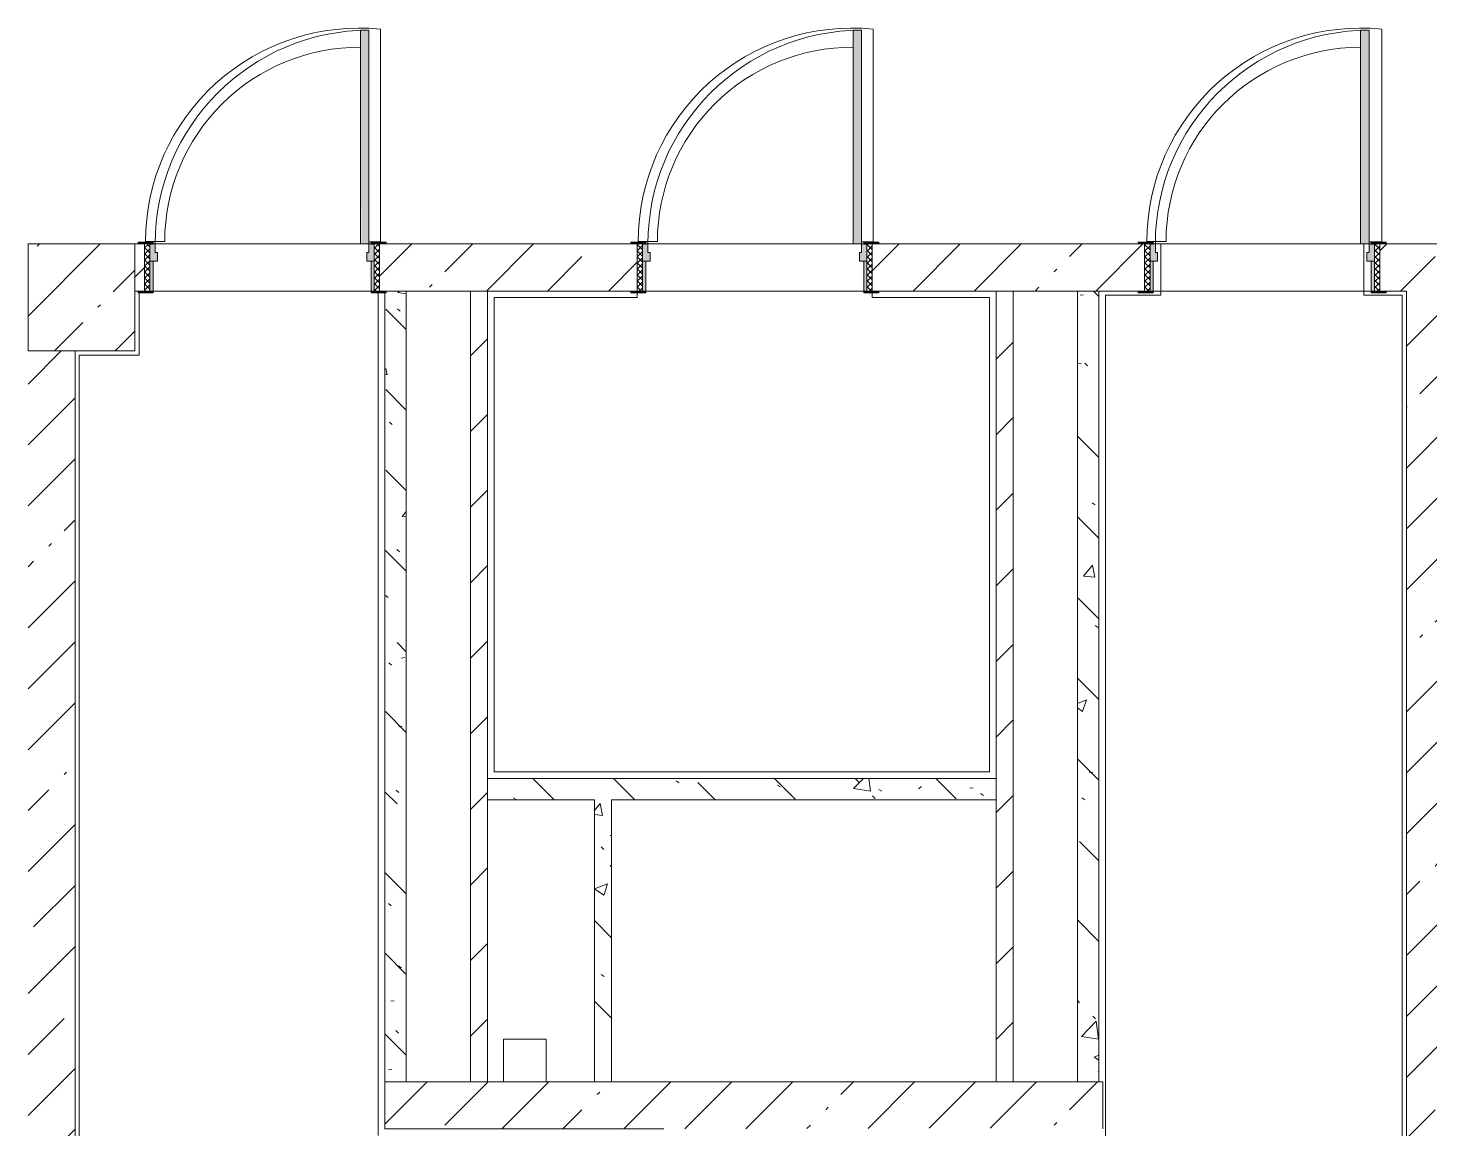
# Model space of a CAD drawing. Header units: millimetres. Extents: x 81566 to 292854, y -8553 to 29000.
# Drawn here: x 231254 to 237814, y 3760 to 8910 of the extents above; entities that cross this region are included whole.
import ezdxf

# ---------------------------------------------------------------- set-up
doc = ezdxf.new("R2010")
doc.units = ezdxf.units.MM
for name, color, linetype, lineweight, true_color in [('A-DOOR-4', 7, 'Continuous', 5, 0xaaaaaa), ('A-DOOR-5', 7, 'Continuous', 5, 0xe2e2e2), ('A-DOOR-FRAM-4', 7, 'Continuous', 5, 0xe2e2e2), ('A-DOOR-FRAM-5', 7, 'Continuous', 5, 0xaaaaaa), ('A-FLOR-1', 7, 'Continuous', 5, 0xaaaaaa), ('I-WALL-5', 7, 'Continuous', 5, 0x787878)]:
    doc.layers.add(name, color=color, linetype=linetype, lineweight=lineweight, true_color=true_color)
for name, color, linetype, lineweight in [('A-WALL', 7, 'Continuous', 9), ('I-WALL-4', 7, 'Continuous', 5), ('S-COLS-1', 7, 'Continuous', 5)]:
    doc.layers.add(name, color=color, linetype=linetype, lineweight=lineweight)
pattern_1 = [(45, (165843.6, 0), (-285.1231, 285.1231), []), (45, (166128.7, 0), (-285.1231, 285.1231), [504.031, -100.806, 16.764, -84.042])]
pattern_2 = [(45, (165843.58, 0), (-176.7767, 176.7767), [])]
pattern_3 = [(135, (165843.6, 0), (-377.1708, -377.1708), [533.4, -88.9, 17.78, -88.9]), (135, (165843.6, 376.94), (-377.1708, -377.1708), []), (50, (165843.6, 0), (637.6445, -55.7866), [66.675, -733.425]), (355, (165843.6, 0), (-123.3494, 668.699), [53.34, -586.74]), (100.451, (165896.7, -4.65), (514.299, 612.908), [56.665, -623.315]), (46.184, (165843.6, 177.8), (948.7764, -147.15), [100.012, -1100.137]), (96.636, (165922.65, 165.5), (830.909, 865.997), [84.998, -934.973]), (351.184, (165843.6, 177.8), (830.918, 865.988), [80.01, -880.11]), (21, (165932.5, 133.35), (530.6506, -357.9283), [66.675, -733.425]), (326, (165932.5, 133.35), (216.308, 644.6585), [53.34, -586.74]), (71.451, (165976.7, 103.5), (746.9596, 286.7243), [56.665, -623.315]), (37.5, (165843.58, 0), (10.8105, 295.9426), [16.764, -562.864, 16.764, -578.866, -588.962]), (37.5, (165843.58, 0), (10.8105, 295.9426), [-1175.258, 16.764, -572.198]), (7.5, (165843.58, 0), (233.8692, 350.6318), [16.764, -322.834, 16.764, -549.529, -224.472]), (7.5, (165843.58, 0), (233.8692, 350.6318), [-905.891, 16.764, -207.708]), (327.5, (165645.34, 0), (474.5678, -20.0513), [16.764, -205.486, 16.764, -676.656, -920.115]), (327.5, (165645.34, 0), (474.5678, -20.0513), [-915.67, 16.764, -903.351]), (317.5, (165556.44, 0), (518.4522, 88.9934), [16.764, -272.161, 16.764, -443.738, -653.415]), (317.5, (165556.44, 0), (518.4522, 88.9934), [-749.427, 16.764, -636.651])]
pattern_4 = [(135, (1751.41, 174.685), (-14.14214, -14.14214), []), (225, (1751.41, 174.685), (14.14214, -14.14214), [])]
pattern_5 = [(45, (-371.384, 174.685), (-14.1421, 14.1421), []), (135, (-371.384, 174.685), (-14.1421, -14.1421), [])]

# ---------------------------------------------------------------- blocks, each defined once
blk = doc.blocks.new('BSC_Колонна _Прямоугольная - 500х500-V301-2_2_3_птичка')
at = {"layer": 'S-COLS-1'}
h = blk.add_hatch(dxfattribs=at)
h.set_pattern_fill('FP_87', color=256, style=0, pattern_type=2)
h.set_pattern_definition([(45, (-65660, -7650), (-285.1231, 285.1231), []), (45, (-65374.88, -7650), (-285.1231, 285.1231), [504.031, -100.806, 16.764, -84.042])])
h.paths.add_polyline_path([(-30, -250), (250, -250), (250, 250), (-250, 250), (-250, -250), (-162.5, -250)])
for p, q in [((250, 250), (-250, 250)), ((-250, 250), (-250, -250)), ((250, -250), (250, 250)), ((-250, -250), (250, -250))]:
    blk.add_line(p, q, dxfattribs=at)
blk = doc.blocks.new('110_Дверь_СКБ_1Ст_Внутренняя1 - Д-4_1 1100x2100h_ОО_туалет для мальч_ и дев_-32102845-2_2_3_птичка')
at = {"layer": 'A-DOOR-4'}
h = blk.add_hatch(dxfattribs=at)
h.set_pattern_fill('FP_20', color=256, style=0, pattern_type=2)
h.set_pattern_definition(pattern_4)
h.paths.add_polyline_path([(562.5, -110), (562.5, 110), (537.5, 110), (537.5, -110)])
at = {"layer": 'A-DOOR-5'}
h = blk.add_hatch(color=256, dxfattribs=at)
h.paths.add_polyline_path([(-512.5, 30), (-477.5, 30), (-477.5, 70), (-487.5, 70), (-487.5, 110), (-512.5, 110), (-512.5, 51.8)])
h.paths.add_polyline_path([(522.5, 30), (537.5, 30), (537.5, 110), (512.5, 110), (512.5, 70), (502.5, 70), (502.5, 30), (512.5, 30)])
at = {"layer": 'A-DOOR-FRAM-4'}
for points in [[(482.5, 110), (512.5, 110), (512.5, 1110), (472.5, 1110), (472.5, 110)], [(-512.5, 110), (-497.5, 110), (-497.5, 118), (-567.5, 118), (-567.5, 110), (-521.2, 110)], [(592.5, 110), (592.5, 118), (522.5, 118), (522.5, 110), (572.5, 110)], [(-497.5, -110), (-500.9, 30), (-512.5, 30), (-512.5, -110)], [(537.5, -110), (537.5, 30), (522.5, 30), (522.5, -110)], [(-537.5, -118), (-497.5, -118), (-497.5, -110), (-567.5, -110), (-567.5, -118)], [(562.5, -118), (592.5, -118), (592.5, -110), (522.5, -110), (522.5, -118), (558, -118)]]:
    blk.add_hatch(color=256, dxfattribs=at).paths.add_polyline_path(points)
at = {"layer": 'A-DOOR-FRAM-5'}
h = blk.add_hatch(dxfattribs=at)
h.set_pattern_fill('FP_21', color=256, style=0, pattern_type=2)
h.set_pattern_definition(pattern_5)
h.paths.add_polyline_path([(-512.5, -110), (-512.5, 110), (-537.5, 110), (-537.5, -110)])
at = {"layer": 'A-DOOR-4'}
for p, q in [((512.5, 1110), (472.5, 1110)), ((472.5, 1110), (472.5, 110)), ((512.5, 110), (512.5, 1110)), ((472.5, 110), (512.5, 110))]:
    blk.add_line(p, q, dxfattribs=at)
blk.add_arc((512.5, 110), 1000, 90, 180, dxfattribs=at)
at = {"layer": 'A-DOOR-FRAM-5'}
for p, q in [((-497.5, 118), (-567.5, 118)), ((-567.5, 118), (-567.5, 110)), ((-567.5, 110), (-497.5, 110)), ((-512.5, 110), (-537.5, 110)), ((-537.5, 110), (-537.5, -110)), ((-487.5, 110), (-512.5, 110)), ((-512.5, 110), (-512.5, 30)), ((-512.5, -110), (-512.5, 110)), ((-497.5, 110), (-512.5, 110)), ((-512.5, 110), (-512.5, 109)), ((-512.5, 109), (-497.5, 109)), ((-497.5, 110), (-497.5, 118)), ((-497.5, 109), (-497.5, 110)), ((-487.5, 70), (-487.5, 110)), ((-477.5, 70), (-487.5, 70)), ((-477.5, 30), (-477.5, 70)), ((512.5, 70), (502.5, 70)), ((502.5, 70), (502.5, 30)), ((512.5, 110), (512.5, 70)), ((537.5, 110), (512.5, 110)), ((592.5, 118), (522.5, 118)), ((522.5, 118), (522.5, 110)), ((537.5, 110), (522.5, 110)), ((522.5, 110), (522.5, 109)), ((522.5, 110), (592.5, 110)), ((522.5, 109), (537.5, 109)), ((537.5, 30), (537.5, 110)), ((562.5, 110), (537.5, 110)), ((537.5, 110), (537.5, -110)), ((537.5, 109), (537.5, 110)), ((562.5, -110), (562.5, 110)), ((592.5, 110), (592.5, 118)), ((-512.5, 30), (-477.5, 30)), ((-497.5, 30), (-512.5, 30)), ((-512.5, 30), (-512.5, -110)), ((-497.5, -110), (-497.5, 30)), ((502.5, 30), (537.5, 30)), ((537.5, 30), (522.5, 30)), ((522.5, 30), (522.5, -110)), ((537.5, -110), (537.5, 30)), ((-497.5, -110), (-567.5, -110)), ((-567.5, -110), (-567.5, -118)), ((-567.5, -118), (-497.5, -118)), ((-537.5, -110), (-512.5, -110)), ((-512.5, -110), (-497.5, -110)), ((-497.5, -118), (-497.5, -110)), ((522.5, -110), (537.5, -110)), ((592.5, -110), (522.5, -110)), ((522.5, -110), (522.5, -118)), ((522.5, -118), (592.5, -118)), ((537.5, -110), (562.5, -110)), ((592.5, -118), (592.5, -110))]:
    blk.add_line(p, q, dxfattribs=at)
blk = doc.blocks.new('110_Дверь_СКБ_1Ст_Внутренняя1 - Д-4_1 1100x2100h_ОО_туалет для мальч_ и дев_-V336-2_2_3_птичка')
at = {"layer": 'A-DOOR-4'}
h = blk.add_hatch(dxfattribs=at)
h.set_pattern_fill('FP_20', color=256, style=0, pattern_type=2)
h.set_pattern_definition(pattern_4)
h.paths.add_polyline_path([(556.5, -110), (562.5, -110), (562.5, 110), (537.5, 110), (537.5, -110)])
at = {"layer": 'A-DOOR-5'}
h = blk.add_hatch(color=256, dxfattribs=at)
h.paths.add_polyline_path([(537.5, 30), (537.5, 110), (512.5, 110), (512.5, 70), (502.5, 70), (502.5, 30), (522.5, 30)])
h.paths.add_polyline_path([(-497.5, 30), (-477.5, 30), (-477.5, 70), (-487.5, 70), (-487.5, 110), (-512.5, 110), (-512.5, 30)])
at = {"layer": 'A-DOOR-FRAM-4'}
for points in [[(512.5, 110), (512.5, 1110), (472.5, 1110), (477.1, 110)], [(-526.6, 110), (-497.5, 110), (-497.5, 118), (-567.5, 118), (-567.5, 110), (-532.9, 110)], [(592.5, 110), (587.5, 118), (522.5, 118), (522.5, 110), (587.5, 110)], [(-497.5, -110), (-497.5, 30), (-512.5, 30), (-512.5, -110)], [(537.5, -110), (537.5, 30), (522.5, 30), (522.5, -110)], [(-537.5, -118), (-497.5, -118), (-497.5, -110), (-567.5, -110), (-562.5, -118)], [(556.5, -118), (592.5, -118), (587.5, -110), (522.5, -110), (522.5, -118), (537.5, -118)]]:
    blk.add_hatch(color=256, dxfattribs=at).paths.add_polyline_path(points)
at = {"layer": 'A-DOOR-FRAM-5'}
h = blk.add_hatch(dxfattribs=at)
h.set_pattern_fill('FP_21', color=256, style=0, pattern_type=2)
h.set_pattern_definition(pattern_5)
h.paths.add_polyline_path([(-537.5, -110), (-512.5, -110), (-512.5, 110), (-537.5, 104.6)])
at = {"layer": 'A-DOOR-4'}
for p, q in [((512.5, 1110), (472.5, 1110)), ((472.5, 1110), (472.5, 110)), ((512.5, 110), (512.5, 1110)), ((472.5, 110), (512.5, 110))]:
    blk.add_line(p, q, dxfattribs=at)
blk.add_arc((512.5, 110), 1000, 90, 180, dxfattribs=at)
at = {"layer": 'A-DOOR-FRAM-5'}
for p, q in [((-497.5, 118), (-567.5, 118)), ((-567.5, 118), (-567.5, 110)), ((-567.5, 110), (-497.5, 110)), ((-512.5, 110), (-537.5, 110)), ((-537.5, 110), (-537.5, -110)), ((-487.5, 110), (-512.5, 110)), ((-512.5, 110), (-512.5, 30)), ((-512.5, -110), (-512.5, 110)), ((-497.5, 110), (-512.5, 110)), ((-512.5, 110), (-512.5, 109)), ((-512.5, 109), (-497.5, 109)), ((-497.5, 110), (-497.5, 118)), ((-497.5, 109), (-497.5, 110)), ((-487.5, 70), (-487.5, 110)), ((-477.5, 70), (-487.5, 70)), ((-477.5, 30), (-477.5, 70)), ((512.5, 70), (502.5, 70)), ((502.5, 70), (502.5, 30)), ((512.5, 110), (512.5, 70)), ((537.5, 110), (512.5, 110)), ((592.5, 118), (522.5, 118)), ((522.5, 118), (522.5, 110)), ((537.5, 110), (522.5, 110)), ((522.5, 110), (522.5, 109)), ((522.5, 110), (592.5, 110)), ((522.5, 109), (537.5, 109)), ((537.5, 30), (537.5, 110)), ((562.5, 110), (537.5, 110)), ((537.5, 110), (537.5, -110)), ((537.5, 109), (537.5, 110)), ((562.5, -110), (562.5, 110)), ((592.5, 110), (592.5, 118)), ((-512.5, 30), (-477.5, 30)), ((-497.5, 30), (-512.5, 30)), ((-512.5, 30), (-512.5, -110)), ((-497.5, -110), (-497.5, 30)), ((502.5, 30), (537.5, 30)), ((537.5, 30), (522.5, 30)), ((522.5, 30), (522.5, -110)), ((537.5, -110), (537.5, 30)), ((-497.5, -110), (-567.5, -110)), ((-567.5, -110), (-567.5, -118)), ((-567.5, -118), (-497.5, -118)), ((-537.5, -110), (-512.5, -110)), ((-512.5, -110), (-497.5, -110)), ((-497.5, -118), (-497.5, -110)), ((522.5, -110), (537.5, -110)), ((592.5, -110), (522.5, -110)), ((522.5, -110), (522.5, -118)), ((522.5, -118), (592.5, -118)), ((537.5, -110), (562.5, -110)), ((592.5, -118), (592.5, -110))]:
    blk.add_line(p, q, dxfattribs=at)
blk = doc.blocks.new('110_Дверь_СКБ_1Ст_Внутренняя1 - Д-4 1100x2100h_су мгн-31586709-2_2_3_птичка')
at = {"layer": 'A-DOOR-4'}
h = blk.add_hatch(dxfattribs=at)
h.set_pattern_fill('FP_20', color=256, style=0, pattern_type=2)
h.set_pattern_definition(pattern_4)
h.paths.add_polyline_path([(554.8, -110), (562.5, -110), (562.5, 110), (537.5, 110), (537.5, -110)])
at = {"layer": 'A-DOOR-5'}
h = blk.add_hatch(color=256, dxfattribs=at)
h.paths.add_polyline_path([(537.5, 30), (537.5, 110), (512.5, 110), (510.3, 70), (502.5, 70), (502.5, 30), (522.5, 30)])
h.paths.add_polyline_path([(-497.5, 30), (-477.5, 30), (-477.5, 70), (-487.5, 70), (-487.5, 110), (-512.5, 104.3), (-512.5, 30)])
at = {"layer": 'A-DOOR-FRAM-4'}
for points in [[(477.1, 110), (512.5, 110), (512.5, 1110), (472.5, 1110), (472.5, 110)], [(-532.9, 110), (-497.5, 110), (-497.5, 118), (-567.5, 118), (-567.5, 110), (-537.5, 110)], [(592.5, 110), (592.5, 118), (522.5, 118), (522.5, 110), (567.1, 110)], [(-497.5, -110), (-497.5, 30), (-512.5, 30), (-512.5, -110)], [(522.5, -110), (537.5, -110), (537.5, 30), (522.5, 30), (522.5, 20.7)], [(-512.5, -118), (-497.5, -118), (-497.5, -110), (-567.5, -110), (-567.5, -118), (-530.6, -118)], [(556.8, -118), (592.5, -118), (592.5, -110), (522.5, -110), (522.5, -118), (537.5, -118)]]:
    blk.add_hatch(color=256, dxfattribs=at).paths.add_polyline_path(points)
at = {"layer": 'A-DOOR-FRAM-5'}
h = blk.add_hatch(dxfattribs=at)
h.set_pattern_fill('FP_21', color=256, style=0, pattern_type=2)
h.set_pattern_definition(pattern_5)
h.paths.add_polyline_path([(-537.5, -110), (-512.5, -110), (-512.5, 110), (-537.5, 110)])
at = {"layer": 'A-DOOR-4'}
for p, q in [((512.5, 1110), (472.5, 1110)), ((472.5, 1110), (472.5, 110)), ((512.5, 110), (512.5, 1110)), ((472.5, 110), (512.5, 110))]:
    blk.add_line(p, q, dxfattribs=at)
blk.add_arc((512.5, 110), 1000, 90, 180, dxfattribs=at)
at = {"layer": 'A-DOOR-FRAM-5'}
for p, q in [((-497.5, 118), (-567.5, 118)), ((-567.5, 118), (-567.5, 110)), ((-567.5, 110), (-497.5, 110)), ((-512.5, 110), (-537.5, 110)), ((-537.5, 110), (-537.5, -110)), ((-487.5, 110), (-512.5, 110)), ((-512.5, 110), (-512.5, 30)), ((-512.5, -110), (-512.5, 110)), ((-497.5, 110), (-512.5, 110)), ((-512.5, 110), (-512.5, 109)), ((-512.5, 109), (-497.5, 109)), ((-497.5, 110), (-497.5, 118)), ((-497.5, 109), (-497.5, 110)), ((-487.5, 70), (-487.5, 110)), ((-477.5, 70), (-487.5, 70)), ((-477.5, 30), (-477.5, 70)), ((512.5, 70), (502.5, 70)), ((502.5, 70), (502.5, 30)), ((512.5, 110), (512.5, 70)), ((537.5, 110), (512.5, 110)), ((592.5, 118), (522.5, 118)), ((522.5, 118), (522.5, 110)), ((537.5, 110), (522.5, 110)), ((522.5, 110), (522.5, 109)), ((522.5, 110), (592.5, 110)), ((522.5, 109), (537.5, 109)), ((537.5, 30), (537.5, 110)), ((562.5, 110), (537.5, 110)), ((537.5, 110), (537.5, -110)), ((537.5, 109), (537.5, 110)), ((562.5, -110), (562.5, 110)), ((592.5, 110), (592.5, 118)), ((-512.5, 30), (-477.5, 30)), ((-497.5, 30), (-512.5, 30)), ((-512.5, 30), (-512.5, -110)), ((-497.5, -110), (-497.5, 30)), ((502.5, 30), (537.5, 30)), ((537.5, 30), (522.5, 30)), ((522.5, 30), (522.5, -110)), ((537.5, -110), (537.5, 30)), ((-497.5, -110), (-567.5, -110)), ((-567.5, -110), (-567.5, -118)), ((-567.5, -118), (-497.5, -118)), ((-537.5, -110), (-512.5, -110)), ((-512.5, -110), (-497.5, -110)), ((-497.5, -118), (-497.5, -110)), ((522.5, -110), (537.5, -110)), ((592.5, -110), (522.5, -110)), ((522.5, -110), (522.5, -118)), ((522.5, -118), (592.5, -118)), ((537.5, -110), (562.5, -110)), ((592.5, -118), (592.5, -110))]:
    blk.add_line(p, q, dxfattribs=at)

msp = doc.modelspace()

# ---------------------------------------------------------------- hatches: boundary and pattern name
at = {"layer": 'I-WALL-4'}
h = msp.add_hatch(dxfattribs=at)
h.set_pattern_fill('FP_97', color=256, style=0, pattern_type=2)
h.set_pattern_definition(pattern_1)
h.paths.add_polyline_path([(237578.6, 7680), (237703.6, 7680), (237703.6, 7900), (237578.6, 7900)])
h.paths.add_polyline_path([(231753.6, 7680), (231798.6, 7680), (231798.6, 7900), (231753.6, 7900)])
h.paths.add_polyline_path([(233323.6, 7680), (234104.1, 7680), (234104.1, 7900), (232898.6, 7900), (232898.6, 7680), (233087, 7680)])
h.paths.add_polyline_path([(236478.6, 7680), (236478.6, 7900), (235204.1, 7900), (235204.1, 7680), (236448.6, 7680)])
h = msp.add_hatch(dxfattribs=at)
h.set_pattern_fill('FP_97', color=256, style=0, pattern_type=2)
h.set_pattern_definition(pattern_1)
h.paths.add_polyline_path([(237703.6, 120), (237923.6, 120), (237923.6, 7900), (237703.6, 7900), (237703.6, 301.1)])
h = msp.add_hatch(dxfattribs=at)
h.set_pattern_fill('FP_102', color=256, style=0, pattern_type=2)
h.set_pattern_definition(pattern_2)
h.paths.add_polyline_path([(233403.6, 3980), (233403.6, 7680), (233323.6, 7680), (233323.6, 3980), (233369.5, 3980)])
h = msp.add_hatch(dxfattribs=at)
h.set_pattern_fill('FP_102', color=256, style=0, pattern_type=2)
h.set_pattern_definition(pattern_2)
h.paths.add_polyline_path([(235783.6, 3980), (235863.6, 3980), (235863.6, 7680), (235783.6, 7680), (235783.6, 4021.9)])
h = msp.add_hatch(dxfattribs=at)
h.set_pattern_fill('FP_97', color=256, style=0, pattern_type=2)
h.set_pattern_definition(pattern_1)
h.paths.add_polyline_path([(231425.6, 400), (231473.6, 400), (231473.6, 7400), (231253.6, 7400), (231253.6, 400), (231417.2, 400)])
h = msp.add_hatch(dxfattribs=at)
h.set_pattern_fill('FP_97', color=256, style=0, pattern_type=2)
h.set_pattern_definition(pattern_1)
h.paths.add_polyline_path([(234208.6, 3760), (236283.6, 3765.4), (236283.6, 3980), (232923.6, 3980), (232923.6, 3760), (233983.6, 3760)])
at = {"layer": 'I-WALL-5'}
h = msp.add_hatch(dxfattribs=at)
h.set_pattern_fill('FP_105', color=256, style=0, pattern_type=2)
h.set_pattern_definition(pattern_3)
h.paths.add_polyline_path([(232958.2, 3980), (233023.6, 3980), (233023.6, 7680), (232928.6, 7680), (232923.6, 3980)])
h = msp.add_hatch(dxfattribs=at)
h.set_pattern_fill('FP_105', color=256, style=0, pattern_type=2)
h.set_pattern_definition(pattern_3)
h.paths.add_polyline_path([(236212.5, 3980), (236263.6, 3980), (236263.6, 7680), (236163.6, 7680), (236163.6, 3980), (236190.8, 3980)])
h = msp.add_hatch(dxfattribs=at)
h.set_pattern_fill('FP_105', color=256, style=0, pattern_type=2)
h.set_pattern_definition(pattern_3)
h.paths.add_polyline_path([(233766.7, 5300), (235783.6, 5305.6), (235783.6, 5400), (233403.6, 5400), (233407.1, 5300), (233683.4, 5300)])
h = msp.add_hatch(dxfattribs=at)
h.set_pattern_fill('FP_105', color=256, style=0, pattern_type=2)
h.set_pattern_definition(pattern_3)
h.paths.add_polyline_path([(233903.6, 3980), (233983.6, 3980), (233983.6, 5300), (233903.6, 5300), (233903.6, 4034.2)])

# ---------------------------------------------------------------- linework, layer by layer
at = {"layer": 'A-FLOR-1'}
for p, q in [((232903.1, 7910.1), (232903.1, 8905.1)), ((235208.6, 7910.1), (235208.6, 8905.1)), ((237588.6, 7910.1), (237588.6, 8905.1)), ((231803.1, 7911.1), (231893.1, 7911.1)), ((231848.6, 7900), (232808.6, 7900)), ((232848.6, 7910.1), (232903.1, 7910.1)), ((234108.6, 7911.1), (234198.6, 7911.1)), ((234154.1, 7900), (235114.1, 7900)), ((235154.1, 7910.1), (235208.6, 7910.1)), ((236488.6, 7911.1), (236578.6, 7911.1)), ((236528.6, 7900), (237488.6, 7900)), ((237488.6, 7900), (236553.6, 7900)), ((236553.6, 7900), (236553.6, 7660)), ((237503.6, 7660), (237503.6, 7900)), ((237528.6, 7910.1), (237588.6, 7910.1)), ((231773.6, 7672), (231773.6, 7380)), ((232892.6, 7672), (232892.6, 3729)), ((234104.1, 7649), (233434.6, 7649)), ((233434.6, 7649), (233434.6, 5431)), ((234104.1, 7672), (234104.1, 7649)), ((235204.1, 7649), (235204.1, 7672)), ((235752.6, 7649), (235204.1, 7649)), ((235752.6, 5431), (235752.6, 7649)), ((236553.6, 7660), (236294.6, 7660)), ((236294.6, 2347.5), (236294.6, 7660)), ((237683.6, 7660), (237503.6, 7660)), ((237683.6, 526.7), (237683.6, 7660)), ((231773.6, 7380), (231493.6, 7380)), ((231493.6, 7380), (231493.6, 526.5)), ((233434.6, 5431), (235752.6, 5431)), ((233478.6, 3980), (233478.6, 4180)), ((233478.6, 4180), (233678.6, 4180)), ((233678.6, 4180), (233678.6, 3980))]:
    msp.add_line(p, q, dxfattribs=at)
for centre, radius, start, end in [((232803.1, 7910.1), 1000, 84.26083, 179.9427), ((235108.6, 7910.1), 1000, 84.26083, 179.9427), ((237488.6, 7910.1), 1000, 84.26083, 179.9427), ((232803.1, 7910.1), 910, 89.65741, 179.93704), ((235108.6, 7910.1), 910, 89.65741, 179.93704), ((237488.6, 7910.1), 910, 90.00302, 179.93704)]:
    msp.add_arc(centre, radius, start, end, dxfattribs=at)
at = {"layer": 'A-WALL'}
for p, q in [((233023.6, 7680), (232928.6, 7680)), ((233403.6, 7680), (233323.6, 7680)), ((235863.6, 7680), (235783.6, 7680)), ((236263.6, 7680), (236163.6, 7680)), ((233403.6, 5400), (233403.6, 5300)), ((235783.6, 5300), (235783.6, 5400)), ((232923.6, 3980), (233023.6, 3980)), ((233323.6, 3980), (233403.6, 3980)), ((233903.6, 3980), (233983.6, 3980)), ((235783.6, 3980), (235863.6, 3980))]:
    msp.add_line(p, q, dxfattribs=at)
at = {"layer": 'I-WALL-4'}
for p, q in [((231768.6, 7900), (231753.6, 7900)), ((231848.6, 7900), (232808.6, 7900)), ((234074.1, 7900), (232928.6, 7900)), ((234154.1, 7900), (235114.1, 7900)), ((236448.6, 7900), (235234.1, 7900)), ((236528.6, 7900), (236553.6, 7900)), ((237703.6, 7900), (237608.6, 7900)), ((238093.6, 7900), (237703.6, 7900)), ((231753.6, 7680), (231768.6, 7680)), ((232858.6, 7680), (231838.6, 7680)), ((233023.6, 3980), (233023.6, 7680)), ((233023.6, 7680), (233323.6, 7680)), ((233323.6, 7680), (233323.6, 3980)), ((233403.6, 5400), (233403.6, 7680)), ((233403.6, 7680), (234074.1, 7680)), ((235164.1, 7680), (234144.1, 7680)), ((235234.1, 7680), (235783.6, 7680)), ((235783.6, 7680), (235783.6, 5400)), ((235863.6, 3980), (235863.6, 7680)), ((235863.6, 7680), (236163.6, 7680)), ((236163.6, 7680), (236163.6, 3980)), ((236263.6, 3980), (236263.6, 7680)), ((236263.6, 7680), (236448.6, 7680)), ((237538.6, 7680), (236518.6, 7680)), ((237608.6, 7680), (237703.6, 7680)), ((237703.6, 7680), (237703.6, 515.5)), ((232923.6, 7672), (232923.6, 3760)), ((231473.6, 400), (231473.6, 7400)), ((235783.6, 5400), (233403.6, 5400)), ((233403.6, 3980), (233403.6, 5300)), ((233403.6, 5300), (233903.6, 5300)), ((233903.6, 5300), (233903.6, 3980)), ((233983.6, 5300), (235783.6, 5300)), ((233983.6, 3980), (233983.6, 5300)), ((235783.6, 5300), (235783.6, 3980)), ((233323.6, 3980), (233023.6, 3980)), ((233903.6, 3980), (233403.6, 3980)), ((235783.6, 3980), (233983.6, 3980)), ((236283.6, 3980), (235863.6, 3980)), ((236283.6, 3760), (236283.6, 3980)), ((232923.6, 3760), (234228.6, 3760))]:
    msp.add_line(p, q, dxfattribs=at)

# ---------------------------------------------------------------- block references
at = {"layer": 'A-DOOR-4'}
for name, p in [('110_Дверь_СКБ_1Ст_Внутренняя1 - Д-4_1 1100x2100h_ОО_туалет для мальч_ и дев_-V336-2_2_3_птичка', (232336.1, 7790)), ('110_Дверь_СКБ_1Ст_Внутренняя1 - Д-4 1100x2100h_су мгн-31586709-2_2_3_птичка', (234641.6, 7790)), ('110_Дверь_СКБ_1Ст_Внутренняя1 - Д-4_1 1100x2100h_ОО_туалет для мальч_ и дев_-32102845-2_2_3_птичка', (237016.1, 7790))]:
    msp.add_blockref(name, p, dxfattribs=at)
at = {"layer": 'S-COLS-1'}
msp.add_blockref('BSC_Колонна _Прямоугольная - 500х500-V301-2_2_3_птичка', (231503.6, 7650), dxfattribs=at)

doc.saveas('drawing.dxf')
